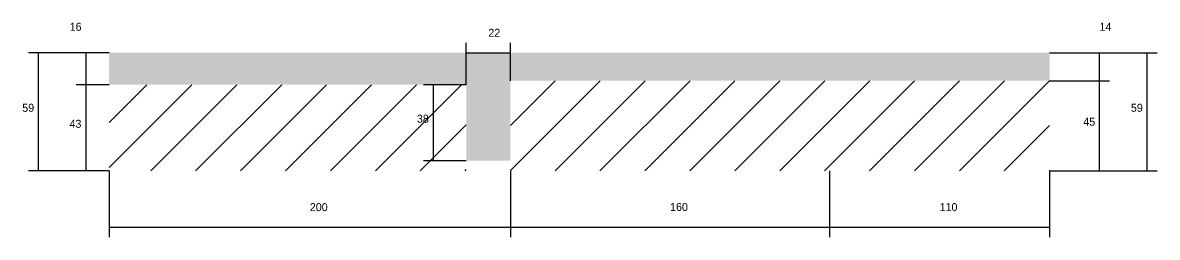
# Model space of a CAD drawing. Header units: metres. Extents: x 3435 to 9218, y 5617 to 6651.
# Drawn here: x 3435 to 4002, y 5733 to 5840 of the extents above; entities that cross this region are included whole.
import ezdxf

# ---------------------------------------------------------------- set-up
doc = ezdxf.new("R2010")
doc.units = ezdxf.units.M
doc.layers.add('COTA', color=2, linetype='Continuous')
doc.layers.add('REAPROVEITAMENTO', color=3, linetype='Continuous')

msp = doc.modelspace()

# ---------------------------------------------------------------- hatches: boundary and pattern name
at = {"layer": 'COTA'}
h = msp.add_hatch(dxfattribs=at)
h.set_pattern_fill('AR-CONC', scale=0.03)
h.paths.add_polyline_path([(3678.3, 5771.1), (3678.3, 5811.1), (3678.3, 5811.1), (3947.8, 5811.1), (3947.8, 5811.1), (3947.8, 5825.1), (3947.8, 5825.1), (3477.8, 5825.1), (3477.8, 5825.1), (3477.8, 5809.1), (3477.8, 5809.1), (3656.3, 5809.1), (3656.3, 5809.1), (3656.3, 5771.1), (3656.3, 5771.1), (3678.3, 5771.1)])
at = {"layer": 'REAPROVEITAMENTO'}
h = msp.add_hatch(dxfattribs=at)
h.set_pattern_fill('ANSI31', scale=5)
h.paths.add_polyline_path([(3656.3, 5766.1), (3656.3, 5809.1), (3656.3, 5809.1), (3477.8, 5809.1), (3477.8, 5809.1), (3477.8, 5766.1), (3477.8, 5766.1), (3656.3, 5766.1)])
h = msp.add_hatch(dxfattribs=at)
h.set_pattern_fill('ANSI31', scale=5)
h.paths.add_polyline_path([(3947.8, 5766.1), (3947.8, 5811.1), (3947.8, 5811.1), (3678.3, 5811.1), (3678.3, 5811.1), (3678.3, 5766.1), (3678.3, 5766.1), (3947.8, 5766.1)])

# ---------------------------------------------------------------- linework, layer by layer
at = {"layer": 'COTA'}
for p, q in [((3656.3, 5809.1), (3656.3, 5830.1)), ((3678.3, 5811.1), (3678.3, 5830.1)), ((3477.8, 5825.1), (3437.5, 5825.1)), ((3442.5, 5766.1), (3442.5, 5825.1)), ((3477.8, 5825.1), (3461.3, 5825.1)), ((3466.3, 5809.1), (3466.3, 5825.1)), ((3656.3, 5825.1), (3678.3, 5825.1)), ((3947.8, 5825.1), (3977.7, 5825.1)), ((3947.8, 5825.1), (4001.6, 5825.1)), ((3972.7, 5811.1), (3972.7, 5825.1)), ((3996.6, 5766.1), (3996.6, 5825.1)), ((3477.8, 5809.1), (3461.3, 5809.1)), ((3477.8, 5809.1), (3461.3, 5809.1)), ((3466.3, 5766.1), (3466.3, 5809.1)), ((3656.3, 5809.1), (3634.9, 5809.1)), ((3639.9, 5771.1), (3639.9, 5809.1)), ((3947.8, 5811.1), (3977.7, 5811.1)), ((3947.8, 5811.1), (3977.7, 5811.1)), ((3972.7, 5766.1), (3972.7, 5811.1)), ((3656.3, 5771.1), (3634.9, 5771.1)), ((3477.8, 5766.1), (3437.5, 5766.1)), ((3477.8, 5766.1), (3461.3, 5766.1)), ((3477.8, 5766.1), (3477.8, 5732.8)), ((3678.3, 5766.1), (3678.3, 5732.8)), ((3678.3, 5766.1), (3678.3, 5732.8)), ((3837.8, 5766.1), (3837.8, 5732.8)), ((3837.8, 5766.1), (3837.8, 5732.8)), ((3947.8, 5766.1), (3977.7, 5766.1)), ((3947.8, 5766.1), (4001.6, 5766.1)), ((3947.8, 5766.1), (3947.8, 5732.8)), ((3477.8, 5737.8), (3678.3, 5737.8)), ((3678.3, 5737.8), (3837.8, 5737.8)), ((3837.8, 5737.8), (3947.8, 5737.8))]:
    msp.add_line(p, q, dxfattribs=at)

# ---------------------------------------------------------------- texts
for s, p in [('16', (3458.1, 5836.1)), ('14', (3972.7, 5836.1)), ('22', (3667.3, 5833.1)), ('59', (3434.4, 5795.6)), ('59', (3988.4, 5795.6)), ('43', (3458, 5787.6)), ('38', (3631.6, 5790.1)), ('45', (3964.6, 5788.6)), ('200', (3578.1, 5745.9)), ('160', (3758.1, 5746)), ('110', (3892.8, 5745.9))]:
    msp.add_text(s, height=4, dxfattribs=at).set_placement(p)

doc.saveas('drawing.dxf')
